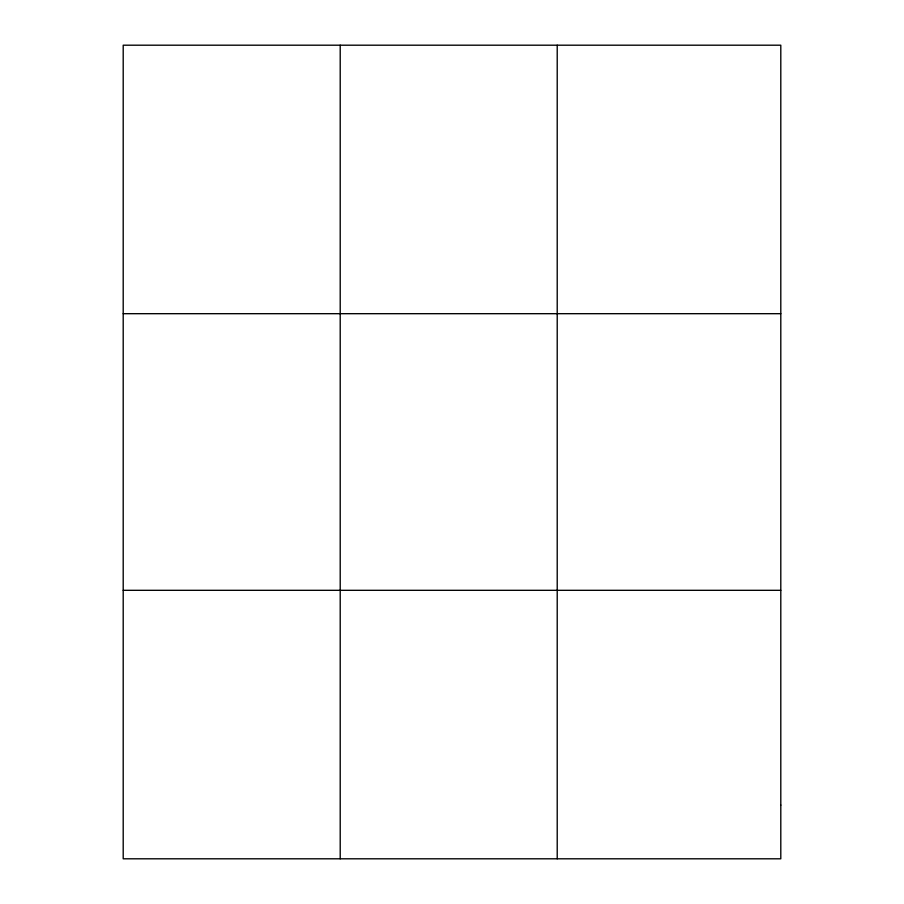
<?xml version="1.0" encoding="UTF-8"?>
<svg xmlns="http://www.w3.org/2000/svg" width="904" height="904" viewBox="0 0 904 904"><rect width="100%" height="100%" fill="white"/><g stroke="black" fill="none" stroke-linecap="round" stroke-linejoin="round"><path stroke-width="1.36" d="M340.209 858.8L340.209 45.2M557.214 858.8L557.214 45.2M123.204 313.688L780.796 313.688M123.204 590.312L780.796 590.312M780.796 805.102L780.796 858.8L123.204 858.8L123.204 45.2L780.796 45.2L780.796 805.102"/></g></svg>
